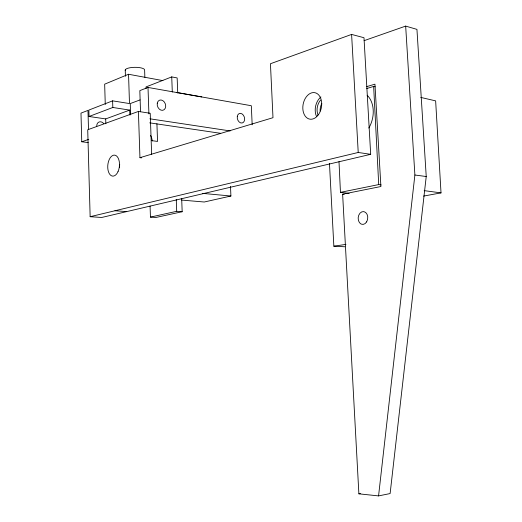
<?xml version="1.0" encoding="UTF-8"?>
<svg xmlns="http://www.w3.org/2000/svg" width="522" height="522" viewBox="0 0 522 522"><rect width="100%" height="100%" fill="white"/><g stroke="black" fill="none" stroke-linecap="round" stroke-linejoin="round"><path stroke-width="0.78" d="M366.483 86.698L374.94 84.172L380.903 186.517L342.628 194.197L358.882 493.832L378.567 495.9L414.886 175.007L405.666 26.1L364.102 40.664M405.666 26.1L416.947 29.376L426.233 176.527L390.117 493.564L378.567 495.9M162.89 80.616L128.542 74.261L104.661 84.172L105.268 104.465M177.728 93.007L177.16 77.935L171.738 76.904L146.003 86.926L146.062 88.531M128.542 74.261L129.489 103.565L112.615 100.85L88.857 110.07L89.034 116.491L105.698 118.918L129.697 110.103L129.854 114.977M252.178 124.791L251.317 105.731L148.007 87.442L139.818 90.619L140.522 111.78M89.034 116.491L112.817 107.473L129.697 110.103M140.053 99.904L130.252 103.578L130.617 114.866M138.408 111.44L87.722 129.756L90.143 216.702L101.731 217.465L370.685 154.323L363.991 37.721L351.6 34.419L270.435 63.743L272.993 117.698L139.948 157.69L138.408 111.44L150.225 113.281L151.634 154.264M88.512 129.697L87.97 110.416L80.982 113.124L81.758 141.775L88.779 139.335M366.744 88.518L373.654 86.43L375.227 86.802M90.143 216.702L358.222 152.47L370.685 154.323M230.502 186.315L230.913 196.018L204.239 202.007L181.721 200.083M150.068 206.04L150.447 217.106L176.697 211.312L182.171 211.723L181.682 198.725M182.171 211.723L155.869 217.478L150.447 217.106M339 161.644L340.455 192.35L378.718 184.586L381.099 184.905M358.882 493.832L360.421 493.525M423.551 196.089L441.018 192.886L435.642 100.876L420.771 97.412M329.467 163.406L333.852 246.188L345.949 244.394M333.852 246.188L344.853 246.769M114.938 210.757L126.683 211.606M202.51 193.375L230.913 196.018M342.628 194.197L344.148 194.354M139.948 157.69L141.527 157.879M340.455 192.35L349.172 193.401M81.758 141.775L88.205 142.578M151.354 140.594L157.546 141.423L156.92 123.721M414.886 175.007L426.233 176.527M424.197 190.641L441.018 192.886M149.723 122.853L220.695 133.332M149.886 118.807L230.137 130.931M176.867 92.511L201.76 96.916M351.6 34.419L358.222 152.47M373.654 86.43L378.718 184.586M171.738 76.904L172.299 92.048M176.26 199.541L176.697 211.312M148.007 87.442L148.914 113.881M144.868 77.328L144.627 70.268A9.729 2.767 -0.5 0 0 134.474 67.331A9.729 2.767 -0.5 0 0 125.378 70.679M125.234 69.961L125.437 76.264M112.615 100.85L112.817 107.473M105.698 118.918L105.842 123.766M316.476 116.373A13.324 9.285 -78.8 0 1 320.913 96.975M119.407 167.281A10.447 5.872 -84.6 0 1 119.721 164.593M150.493 135.328A13.696 7.856 -83.7 0 1 152.274 140.933M96.766 126.017A4.939 3.987 67.2 0 1 99.193 121.965A4.939 3.987 67.2 0 1 103.734 123.636M367.155 95.258A23.679 16.998 -77.5 0 1 368.826 128.04M320.123 111.042A11.066 7.713 -78 0 1 321.78 103.486M318.048 114.944A11.099 7.706 -78.1 0 1 320.606 100.087M317.637 115.708A13.481 9.272 -79 0 0 316.319 93.157A13.481 9.272 -79 0 0 302.838 108.87A13.481 9.272 -79 0 0 317.637 115.708M118.024 171.634A10.551 5.833 -84.7 0 0 114.781 155.145A10.551 5.833 -84.7 0 0 108.028 170.087A10.551 5.833 -84.7 0 0 118.024 171.634M366.633 221.902A6.447 4.802 -84.7 0 0 363.841 211.619A6.447 4.802 -84.7 0 0 358.431 220.48A6.447 4.802 -84.7 0 0 366.633 221.902M237.295 116.38A4.952 3.576 73 0 0 242.11 123.003A4.952 3.576 73 0 0 243.396 115.212A4.952 3.576 73 0 0 237.295 116.38M157.279 103.167A5.337 4.085 69.2 0 0 162.74 110.312A5.337 4.085 69.2 0 0 164.319 101.999A5.337 4.085 69.2 0 0 157.279 103.167"/></g></svg>
